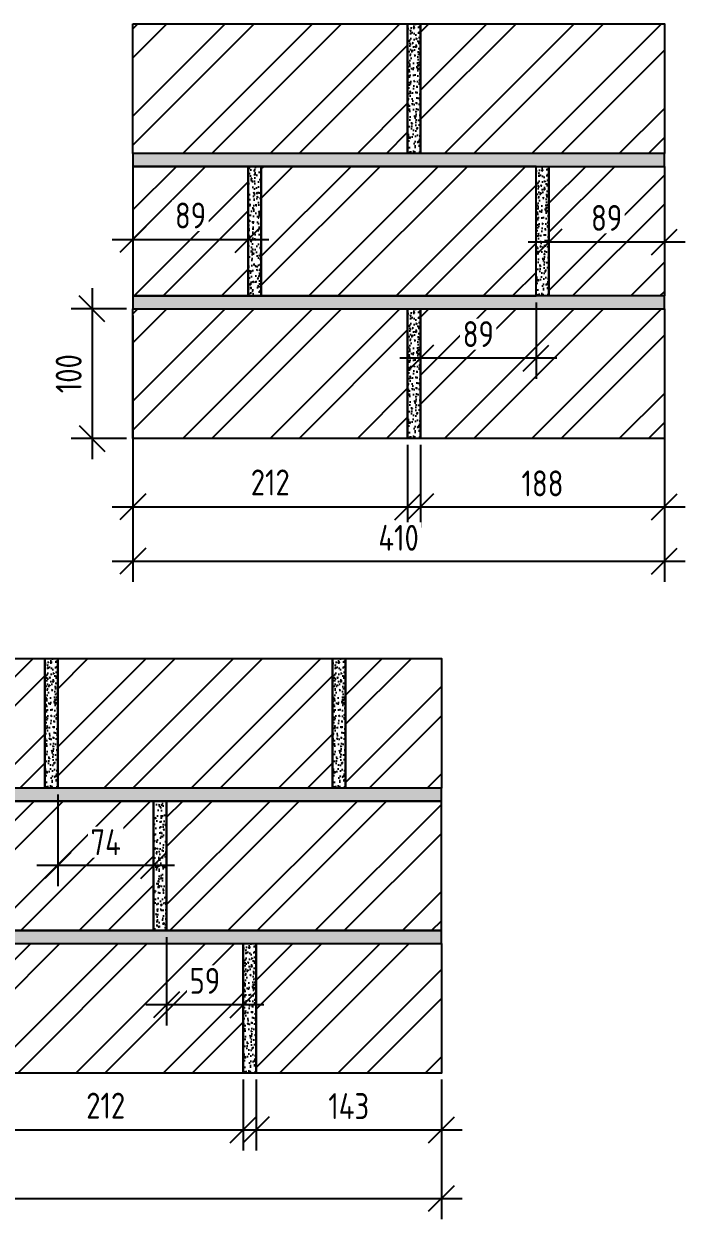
# Model space of a CAD drawing. Header units: millimetres. Extents: x 316173 to 317763, y 46618 to 48582.
# Drawn here: x 316680 to 317190, y 47660 to 48582 of the extents above; entities that cross this region are included whole.
import ezdxf

# ---------------------------------------------------------------- set-up
doc = ezdxf.new("R2010")
doc.units = ezdxf.units.MM
doc.layers.add('01_РАЗМЕРЫ-ВЫНОСКИ', color=4, linetype='Continuous')
doc.styles.add('ГОСТ 2.304', font='CS_Gost2304.shx')
doc.dimstyles.new('СПДС', dxfattribs={"dimscale": 100, "dimtxt": 2.5, "dimasz": 2.5, "dimexe": 2, "dimexo": 0.625, "dimgap": 1, "dimtad": 1, "dimdec": 0, "dimtxsty": 'ГОСТ 2.304', "dimblk": 'OBLIQUE', "dimblk1": 'OBLIQUE', "dimblk2": 'OBLIQUE', "dimcen": 2.5, "dimdle": 2, "dimadec": 0, "dimazin": 2, "dimtfac": 0.75, "dimtdec": 4, "dimtmove": 1, "dimatfit": 3, "dimfxl": 1, "dimtfill": 1, "dimtolj": 1, "dimarcsym": 1})
pattern_1 = [(45, (192512.52, -192.63), (-33.67596, 33.67596), []), (45, (192534.97, -192.63), (-33.67596, 33.67596), [])]
pattern_2 = [(45, (192581.52, 27.37), (-33.67596, 33.67596), []), (45, (192603.97, 27.37), (-33.67596, 33.67596), [])]

# ---------------------------------------------------------------- blocks, each defined once
blk = doc.blocks.new('_Oblique')
at = {"color": 0, "linetype": 'ByBlock', "lineweight": -2}
blk.add_line((-0.5, -0.5), (0.5, 0.5), dxfattribs=at)
blk = doc.blocks.new('*D1629')
at = {"color": 0, "lineweight": -2, "ltscale": 20, "transparency": 16777216}
for p, q in [((316763.78, 48257.2), (316763.78, 48193.48)), ((316975.78, 48257.2), (316975.78, 48193.48)), ((316747.78, 48209.48), (316991.78, 48209.48))]:
    blk.add_line(p, q, dxfattribs=at)
at = {"layer": 'Defpoints', "color": 0, "ltscale": 20, "transparency": 16777216}
for p in [(316763.78, 48262.2), (316975.78, 48262.2), (316975.78, 48209.48)]:
    blk.add_point(p, dxfattribs=at)
at = {"color": 0, "lineweight": -2, "ltscale": 20, "transparency": 16777216, "xscale": 20, "yscale": 20, "zscale": 20, "rotation": 180}
blk.add_blockref('_Oblique', (316763.78, 48209.48), dxfattribs=at)
at = {"color": 0, "lineweight": -2, "ltscale": 20, "transparency": 16777216, "xscale": 20, "yscale": 20, "zscale": 20}
blk.add_blockref('_Oblique', (316975.78, 48209.48), dxfattribs=at)
at = {"color": 0, "ltscale": 20, "transparency": 16777216, "insert": (316869.78, 48228.25), "char_height": 20, "attachment_point": 5, "style": 'ГОСТ 2.304', "bg_fill": 3, "box_fill_scale": 1.1, "bg_fill_color": 256, "bg_fill_true_color": 13158600, "bg_fill_transparency": 0}
blk.add_mtext('\\A1;212', dxfattribs=at)
blk = doc.blocks.new('*D1630')
at = {"color": 0, "lineweight": -2, "ltscale": 20, "transparency": 16777216}
for p, q in [((316985.78, 48257.2), (316985.78, 48193.48)), ((317173.78, 48257.2), (317173.78, 48193.48)), ((316969.78, 48209.48), (317189.78, 48209.48))]:
    blk.add_line(p, q, dxfattribs=at)
at = {"layer": 'Defpoints', "color": 0, "ltscale": 20, "transparency": 16777216}
for p in [(316985.78, 48262.2), (317173.78, 48262.2), (317173.78, 48209.48)]:
    blk.add_point(p, dxfattribs=at)
at = {"color": 0, "lineweight": -2, "ltscale": 20, "transparency": 16777216, "xscale": 20, "yscale": 20, "zscale": 20, "rotation": 180}
blk.add_blockref('_Oblique', (316985.78, 48209.48), dxfattribs=at)
at = {"color": 0, "lineweight": -2, "ltscale": 20, "transparency": 16777216, "xscale": 20, "yscale": 20, "zscale": 20}
blk.add_blockref('_Oblique', (317173.78, 48209.48), dxfattribs=at)
at = {"color": 0, "ltscale": 20, "transparency": 16777216, "insert": (317079.78, 48227.48), "char_height": 20, "attachment_point": 5, "style": 'ГОСТ 2.304', "bg_fill": 3, "box_fill_scale": 1.1, "bg_fill_color": 256, "bg_fill_true_color": 13158600, "bg_fill_transparency": 0}
blk.add_mtext('\\A1;188', dxfattribs=at)
blk = doc.blocks.new('*D1631')
at = {"color": 0, "lineweight": -2, "ltscale": 20, "transparency": 16777216}
for p, q in [((316763.78, 48357.2), (316763.78, 48151.51)), ((317173.78, 48357.2), (317173.78, 48151.51)), ((316747.78, 48167.51), (317189.78, 48167.51))]:
    blk.add_line(p, q, dxfattribs=at)
at = {"layer": 'Defpoints', "color": 0, "ltscale": 20, "transparency": 16777216}
for p in [(316763.78, 48362.2), (317173.78, 48362.2), (317173.78, 48167.51)]:
    blk.add_point(p, dxfattribs=at)
at = {"color": 0, "lineweight": -2, "ltscale": 20, "transparency": 16777216, "xscale": 20, "yscale": 20, "zscale": 20, "rotation": 180}
blk.add_blockref('_Oblique', (316763.78, 48167.51), dxfattribs=at)
at = {"color": 0, "lineweight": -2, "ltscale": 20, "transparency": 16777216, "xscale": 20, "yscale": 20, "zscale": 20}
blk.add_blockref('_Oblique', (317173.78, 48167.51), dxfattribs=at)
at = {"color": 0, "ltscale": 20, "transparency": 16777216, "insert": (316968.78, 48185.51), "char_height": 20, "attachment_point": 5, "style": 'ГОСТ 2.304', "bg_fill": 3, "box_fill_scale": 1.1, "bg_fill_color": 256, "bg_fill_true_color": 13158600, "bg_fill_transparency": 0}
blk.add_mtext('\\A1;410', dxfattribs=at)
blk = doc.blocks.new('*D1635')
at = {"color": 0, "lineweight": -2, "ltscale": 20, "transparency": 16777216}
for p, q in [((316732.28, 48378.2), (316732.28, 48246.2)), ((316758.78, 48362.2), (316716.28, 48362.2)), ((316758.78, 48262.2), (316716.28, 48262.2))]:
    blk.add_line(p, q, dxfattribs=at)
at = {"layer": 'Defpoints', "color": 0, "ltscale": 20, "transparency": 16777216}
for p in [(316763.78, 48362.2), (316732.28, 48262.2), (316763.78, 48262.2)]:
    blk.add_point(p, dxfattribs=at)
at = {"color": 0, "lineweight": -2, "ltscale": 20, "transparency": 16777216, "xscale": 20, "yscale": 20, "zscale": 20}
for p, rotation in [((316732.28, 48362.2), 90), ((316732.28, 48262.2), 270)]:
    blk.add_blockref('_Oblique', p, dxfattribs=dict(at, rotation=rotation))
at = {"color": 0, "ltscale": 20, "transparency": 16777216, "insert": (316714.28, 48312.2), "char_height": 20, "attachment_point": 5, "rotation": 90, "style": 'ГОСТ 2.304', "bg_fill": 3, "box_fill_scale": 1.1, "bg_fill_color": 256, "bg_fill_true_color": 13158600, "bg_fill_transparency": 0}
blk.add_mtext('\\A1;100', dxfattribs=at)
blk = doc.blocks.new('*D1645')
at = {"color": 0, "lineweight": -2, "ltscale": 20, "transparency": 16777216}
for p, q in [((316636.84, 47767.31), (316636.84, 47712.4)), ((316848.84, 47767.31), (316848.84, 47712.4)), ((316620.84, 47728.4), (316864.84, 47728.4))]:
    blk.add_line(p, q, dxfattribs=at)
at = {"layer": 'Defpoints', "color": 0, "ltscale": 20, "transparency": 16777216}
for p in [(316636.84, 47772.31), (316848.84, 47772.31), (316848.84, 47728.4)]:
    blk.add_point(p, dxfattribs=at)
at = {"color": 0, "lineweight": -2, "ltscale": 20, "transparency": 16777216, "xscale": 20, "yscale": 20, "zscale": 20, "rotation": 180}
blk.add_blockref('_Oblique', (316636.84, 47728.4), dxfattribs=at)
at = {"color": 0, "lineweight": -2, "ltscale": 20, "transparency": 16777216, "xscale": 20, "yscale": 20, "zscale": 20}
blk.add_blockref('_Oblique', (316848.84, 47728.4), dxfattribs=at)
at = {"color": 0, "ltscale": 20, "transparency": 16777216, "insert": (316742.84, 47747.17), "char_height": 20, "attachment_point": 5, "style": 'ГОСТ 2.304', "bg_fill": 3, "box_fill_scale": 1.1, "bg_fill_color": 256, "bg_fill_true_color": 13158600, "bg_fill_transparency": 0}
blk.add_mtext('\\A1;212', dxfattribs=at)
blk = doc.blocks.new('*D1646')
at = {"color": 0, "lineweight": -2, "ltscale": 20, "transparency": 16777216}
for p, q in [((316858.84, 47767.31), (316858.84, 47712.4)), ((317001.84, 47767.31), (317001.84, 47712.4)), ((316842.84, 47728.4), (317017.84, 47728.4))]:
    blk.add_line(p, q, dxfattribs=at)
at = {"layer": 'Defpoints', "color": 0, "ltscale": 20, "transparency": 16777216}
for p in [(316858.84, 47772.31), (317001.84, 47772.31), (317001.84, 47728.4)]:
    blk.add_point(p, dxfattribs=at)
at = {"color": 0, "lineweight": -2, "ltscale": 20, "transparency": 16777216, "xscale": 20, "yscale": 20, "zscale": 20, "rotation": 180}
blk.add_blockref('_Oblique', (316858.84, 47728.4), dxfattribs=at)
at = {"color": 0, "lineweight": -2, "ltscale": 20, "transparency": 16777216, "xscale": 20, "yscale": 20, "zscale": 20}
blk.add_blockref('_Oblique', (317001.84, 47728.4), dxfattribs=at)
at = {"color": 0, "ltscale": 20, "transparency": 16777216, "insert": (316930.34, 47746.81), "char_height": 20, "attachment_point": 5, "style": 'ГОСТ 2.304', "bg_fill": 3, "box_fill_scale": 1.1, "bg_fill_color": 256, "bg_fill_true_color": 13158600, "bg_fill_transparency": 0}
blk.add_mtext('\\A1;143', dxfattribs=at)
blk = doc.blocks.new('*D1656')
at = {"color": 0, "lineweight": -2, "ltscale": 20, "transparency": 16777216}
for p, q in [((316261.84, 47767.31), (316261.84, 47659.57)), ((317001.84, 47767.31), (317001.84, 47659.57)), ((316245.84, 47675.57), (317017.84, 47675.57))]:
    blk.add_line(p, q, dxfattribs=at)
at = {"layer": 'Defpoints', "color": 0, "ltscale": 20, "transparency": 16777216}
for p in [(316261.84, 47772.31), (317001.84, 47772.31), (317001.84, 47675.57)]:
    blk.add_point(p, dxfattribs=at)
at = {"color": 0, "lineweight": -2, "ltscale": 20, "transparency": 16777216, "xscale": 20, "yscale": 20, "zscale": 20, "rotation": 180}
blk.add_blockref('_Oblique', (316261.84, 47675.57), dxfattribs=at)
at = {"color": 0, "lineweight": -2, "ltscale": 20, "transparency": 16777216, "xscale": 20, "yscale": 20, "zscale": 20}
blk.add_blockref('_Oblique', (317001.84, 47675.57), dxfattribs=at)
at = {"color": 0, "ltscale": 20, "transparency": 16777216, "insert": (316631.84, 47693.57), "char_height": 20, "attachment_point": 5, "style": 'ГОСТ 2.304', "bg_fill": 3, "box_fill_scale": 1.1, "bg_fill_color": 256, "bg_fill_true_color": 13158600, "bg_fill_transparency": 0}
blk.add_mtext('\\A1;740', dxfattribs=at)
blk = doc.blocks.new('*D1659')
at = {"color": 0, "lineweight": -2, "ltscale": 20, "transparency": 16777216}
for p, q in [((316763.78, 48441.61), (316763.78, 48399.7)), ((316852.78, 48441.61), (316852.78, 48399.7)), ((316747.78, 48415.7), (316868.78, 48415.7))]:
    blk.add_line(p, q, dxfattribs=at)
at = {"layer": 'Defpoints', "color": 0, "ltscale": 20, "transparency": 16777216}
for p in [(316763.78, 48446.61), (316852.78, 48446.61), (316852.78, 48415.7)]:
    blk.add_point(p, dxfattribs=at)
at = {"color": 0, "lineweight": -2, "ltscale": 20, "transparency": 16777216, "xscale": 20, "yscale": 20, "zscale": 20, "rotation": 180}
blk.add_blockref('_Oblique', (316763.78, 48415.7), dxfattribs=at)
at = {"color": 0, "lineweight": -2, "ltscale": 20, "transparency": 16777216, "xscale": 20, "yscale": 20, "zscale": 20}
blk.add_blockref('_Oblique', (316852.78, 48415.7), dxfattribs=at)
at = {"color": 0, "ltscale": 20, "transparency": 16777216, "insert": (316808.28, 48434.28), "char_height": 20, "attachment_point": 5, "style": 'ГОСТ 2.304', "bg_fill": 3, "box_fill_scale": 1.1, "bg_fill_color": 256, "bg_fill_true_color": 13158600, "bg_fill_transparency": 0}
blk.add_mtext('\\A1;89', dxfattribs=at)
blk = doc.blocks.new('*D1660')
at = {"color": 0, "lineweight": -2, "ltscale": 20, "transparency": 16777216}
for p, q in [((317084.78, 48443.5), (317084.78, 48397.84)), ((317173.78, 48443.5), (317173.78, 48397.84)), ((317189.78, 48413.84), (317068.78, 48413.84))]:
    blk.add_line(p, q, dxfattribs=at)
at = {"layer": 'Defpoints', "color": 0, "ltscale": 20, "transparency": 16777216}
for p in [(317084.78, 48448.5), (317173.78, 48448.5), (317084.78, 48413.84)]:
    blk.add_point(p, dxfattribs=at)
at = {"color": 0, "lineweight": -2, "ltscale": 20, "transparency": 16777216, "xscale": 20, "yscale": 20, "zscale": 20, "rotation": 180}
blk.add_blockref('_Oblique', (317084.78, 48413.84), dxfattribs=at)
at = {"color": 0, "lineweight": -2, "ltscale": 20, "transparency": 16777216, "xscale": 20, "yscale": 20, "zscale": 20}
blk.add_blockref('_Oblique', (317173.78, 48413.84), dxfattribs=at)
at = {"color": 0, "ltscale": 20, "transparency": 16777216, "insert": (317129.28, 48432.42), "char_height": 20, "attachment_point": 5, "style": 'ГОСТ 2.304', "bg_fill": 3, "box_fill_scale": 1.1, "bg_fill_color": 256, "bg_fill_true_color": 13158600, "bg_fill_transparency": 0}
blk.add_mtext('\\A1;89', dxfattribs=at)
blk = doc.blocks.new('*D1665')
at = {"color": 0, "lineweight": -2, "ltscale": 20, "transparency": 16777216}
for p, q in [((316789.84, 47877.31), (316789.84, 47808.91)), ((316848.84, 47867.31), (316848.84, 47808.91)), ((316864.84, 47824.91), (316773.84, 47824.91))]:
    blk.add_line(p, q, dxfattribs=at)
at = {"layer": 'Defpoints', "color": 0, "ltscale": 20, "transparency": 16777216}
for p in [(316789.84, 47882.31), (316848.84, 47872.31), (316789.84, 47824.91)]:
    blk.add_point(p, dxfattribs=at)
at = {"color": 0, "lineweight": -2, "ltscale": 20, "transparency": 16777216, "xscale": 20, "yscale": 20, "zscale": 20, "rotation": 180}
blk.add_blockref('_Oblique', (316789.84, 47824.91), dxfattribs=at)
at = {"color": 0, "lineweight": -2, "ltscale": 20, "transparency": 16777216, "xscale": 20, "yscale": 20, "zscale": 20}
blk.add_blockref('_Oblique', (316848.84, 47824.91), dxfattribs=at)
at = {"color": 0, "ltscale": 20, "transparency": 16777216, "insert": (316819.34, 47843.49), "char_height": 20, "attachment_point": 5, "style": 'ГОСТ 2.304', "bg_fill": 3, "box_fill_scale": 1.1, "bg_fill_color": 256, "bg_fill_true_color": 13158600, "bg_fill_transparency": 0}
blk.add_mtext('\\A1;59', dxfattribs=at)
blk = doc.blocks.new('*D1667')
at = {"color": 0, "lineweight": -2, "ltscale": 20, "transparency": 16777216}
for p, q in [((316705.84, 47987.31), (316705.84, 47916.54)), ((316779.84, 47977.31), (316779.84, 47916.54)), ((316795.84, 47932.54), (316689.84, 47932.54))]:
    blk.add_line(p, q, dxfattribs=at)
at = {"layer": 'Defpoints', "color": 0, "ltscale": 20, "transparency": 16777216}
for p in [(316705.84, 47992.31), (316779.84, 47982.31), (316705.84, 47932.54)]:
    blk.add_point(p, dxfattribs=at)
at = {"color": 0, "lineweight": -2, "ltscale": 20, "transparency": 16777216, "xscale": 20, "yscale": 20, "zscale": 20, "rotation": 180}
blk.add_blockref('_Oblique', (316705.84, 47932.54), dxfattribs=at)
at = {"color": 0, "lineweight": -2, "ltscale": 20, "transparency": 16777216, "xscale": 20, "yscale": 20, "zscale": 20}
blk.add_blockref('_Oblique', (316779.84, 47932.54), dxfattribs=at)
at = {"color": 0, "ltscale": 20, "transparency": 16777216, "insert": (316742.84, 47950.54), "char_height": 20, "attachment_point": 5, "style": 'ГОСТ 2.304', "bg_fill": 3, "box_fill_scale": 1.1, "bg_fill_color": 256, "bg_fill_true_color": 13158600, "bg_fill_transparency": 0}
blk.add_mtext('\\A1;74', dxfattribs=at)
blk = doc.blocks.new('*D1668')
at = {"color": 0, "lineweight": -2, "ltscale": 20, "transparency": 16777216}
for p, q in [((317074.78, 48367.2), (317074.78, 48308.16)), ((316985.78, 48357.2), (316985.78, 48308.16)), ((317090.78, 48324.16), (316969.78, 48324.16))]:
    blk.add_line(p, q, dxfattribs=at)
at = {"layer": 'Defpoints', "color": 0, "ltscale": 20, "transparency": 16777216}
for p in [(317074.78, 48372.2), (316985.78, 48362.2), (316985.78, 48324.16)]:
    blk.add_point(p, dxfattribs=at)
at = {"color": 0, "lineweight": -2, "ltscale": 20, "transparency": 16777216, "xscale": 20, "yscale": 20, "zscale": 20, "rotation": 180}
blk.add_blockref('_Oblique', (316985.78, 48324.16), dxfattribs=at)
at = {"color": 0, "lineweight": -2, "ltscale": 20, "transparency": 16777216, "xscale": 20, "yscale": 20, "zscale": 20}
blk.add_blockref('_Oblique', (317074.78, 48324.16), dxfattribs=at)
at = {"color": 0, "ltscale": 20, "transparency": 16777216, "insert": (317030.28, 48342.74), "char_height": 20, "attachment_point": 5, "style": 'ГОСТ 2.304', "bg_fill": 3, "box_fill_scale": 1.1, "bg_fill_color": 256, "bg_fill_true_color": 13158600, "bg_fill_transparency": 0}
blk.add_mtext('\\A1;89', dxfattribs=at)
blk = doc.blocks.new('кладка 3')
at = {"ltscale": 5}
h = blk.add_hatch(dxfattribs=at)
h.set_pattern_fill('ANSI32', color=6, scale=5)
h.set_pattern_definition([(45, (191113.763, 517.813), (-33.67596, 33.67596), []), (45, (191136.213, 517.813), (-33.67596, 33.67596), [])])
h.paths.add_polyline_path([(316763.78, 48582.2), (316975.78, 48582.2), (316975.78, 48482.2), (316763.78, 48482.2)])
h.paths.add_polyline_path([(316985.78, 48582.2), (317173.78, 48582.2), (317173.78, 48482.2), (316985.78, 48482.2)])
at = {"ltscale": 0.05}
h = blk.add_hatch(dxfattribs=at)
h.set_pattern_fill('AR-CONC', color=256, scale=0.05)
h.set_pattern_definition([(50, (191113.763, 517.813), (9.10923345, -0.79695428), [0.9525, -10.4775]), (355, (191113.763, 517.813), (-1.7621711, 9.55284226), [0.762, -8.3820292]), (100.451445, (191114.522, 517.746), (7.34706235, 8.7558876), [0.80950044, -8.9045122]), (46.1842, (191113.763, 520.353), (13.553952, -2.1021164), [1.42875, -15.71625]), (96.635558, (191114.892, 520.178), (11.8702067, 12.3713062), [1.2142512, -13.3567804]), (351.184151, (191113.763, 520.353), (11.8702067, 12.3713062), [1.1429984, -12.5729866]), (21, (191115.033, 519.718), (7.58071956, -5.1132599), [0.9525, -10.4775]), (326, (191115.033, 519.718), (3.0901014, 9.2093983), [0.762, -8.382]), (71.451445, (191115.664, 519.292), (10.67082096, 4.09613844), [0.80950044, -8.9044969]), (37.5, (191113.7627, 517.8128), (0.15443016, 4.22775194), [0, -8.2804, 0, -8.509, 0, -8.41375]), (7.5, (191113.7627, 517.8128), (3.34098313, 5.00902874), [0, -4.8514, 0, -8.0899, 0, -3.20675]), (327.5, (191110.9306, 517.8128), (6.77952976, -0.2864372), [0, -3.175, 0, -9.906, 0, -13.1445]), (317.5, (191109.6606, 517.813), (7.40645907, 1.27132455), [0, -4.1275, 0, -6.5786, 0, -9.3345])])
h.paths.add_polyline_path([(316975.78, 48582.2), (316985.78, 48582.2), (316985.78, 48482.2), (316975.78, 48482.2)])
h = blk.add_hatch(dxfattribs=at)
h.set_pattern_fill('AR-CONC', color=256, scale=0.05, angle=-90)
h.set_pattern_definition([(320, (268799.3945, 174294.203), (-0.79695428, -9.10923345), [0.9525, -10.4775]), (265, (268799.3945, 174294.203), (9.55284226, 1.7621711), [0.762, -8.3820292]), (10.451445, (268799.328, 174293.444), (8.7558876, -7.34706235), [0.80950044, -8.9045122]), (316.1842, (268801.934, 174294.203), (-2.1021164, -13.553952), [1.42875, -15.71625]), (6.635558, (268801.759, 174293.074), (12.3713062, -11.8702067), [1.2142512, -13.3567804]), (261.184151, (268801.934, 174294.203), (12.3713062, -11.8702067), [1.1429984, -12.5729866]), (291, (268801.2995, 174292.933), (-5.1132599, -7.58071956), [0.9525, -10.4775]), (236, (268801.2995, 174292.933), (9.2093983, -3.0901014), [0.762, -8.382]), (341.451445, (268800.873, 174292.3015), (4.09613844, -10.67082096), [0.80950044, -8.9044969]), (307.5, (268799.3945, 174294.2033), (4.22775194, -0.15443016), [0, -8.2804, 0, -8.509, 0, -8.41375]), (277.5, (268799.3945, 174294.2033), (5.00902874, -3.34098313), [0, -4.8514, 0, -8.0899, 0, -3.20675]), (237.5, (268799.3945, 174297.0354), (-0.2864372, -6.77952976), [0, -3.175, 0, -9.906, 0, -13.1445]), (227.5, (268799.3945, 174298.3054), (1.27132455, -7.40645907), [0, -4.1275, 0, -6.5786, 0, -9.3345])])
h.paths.add_polyline_path([(317173.78, 48472.2), (317173.78, 48482.2), (316763.78, 48482.2), (316763.78, 48472.2)])
h = blk.add_hatch(dxfattribs=at)
h.set_pattern_fill('AR-CONC', color=256, scale=0.05)
h.set_pattern_definition([(50, (190604.763, 407.813), (9.10923345, -0.79695428), [0.9525, -10.4775]), (355, (190604.763, 407.813), (-1.7621711, 9.55284226), [0.762, -8.3820292]), (100.451445, (190605.522, 407.746), (7.34706235, 8.7558876), [0.80950044, -8.9045122]), (46.1842, (190604.763, 410.353), (13.553952, -2.1021164), [1.42875, -15.71625]), (96.635558, (190605.892, 410.178), (11.8702067, 12.3713062), [1.2142512, -13.3567804]), (351.184151, (190604.763, 410.353), (11.8702067, 12.3713062), [1.1429984, -12.5729866]), (21, (190606.033, 409.718), (7.58071956, -5.1132599), [0.9525, -10.4775]), (326, (190606.033, 409.718), (3.0901014, 9.2093983), [0.762, -8.382]), (71.451445, (190606.664, 409.292), (10.67082096, 4.09613844), [0.80950044, -8.9044969]), (37.5, (190604.7627, 407.8128), (0.15443016, 4.22775194), [0, -8.2804, 0, -8.509, 0, -8.41375]), (7.5, (190604.7627, 407.8128), (3.34098313, 5.00902874), [0, -4.8514, 0, -8.0899, 0, -3.20675]), (327.5, (190601.9306, 407.8128), (6.77952976, -0.2864372), [0, -3.175, 0, -9.906, 0, -13.1445]), (317.5, (190600.6606, 407.813), (7.40645907, 1.27132455), [0, -4.1275, 0, -6.5786, 0, -9.3345])])
h.paths.add_polyline_path([(316862.78, 48472.2), (316852.78, 48472.2), (316852.78, 48372.2), (316862.78, 48372.2)])
h = blk.add_hatch(dxfattribs=at)
h.set_pattern_fill('AR-CONC', color=256, scale=0.05)
h.set_pattern_definition([(50, (191212.763, 407.813), (9.10923345, -0.79695428), [0.9525, -10.4775]), (355, (191212.763, 407.813), (-1.7621711, 9.55284226), [0.762, -8.3820292]), (100.451445, (191213.522, 407.746), (7.34706235, 8.7558876), [0.80950044, -8.9045122]), (46.1842, (191212.763, 410.353), (13.553952, -2.1021164), [1.42875, -15.71625]), (96.635558, (191213.892, 410.178), (11.8702067, 12.3713062), [1.2142512, -13.3567804]), (351.184151, (191212.763, 410.353), (11.8702067, 12.3713062), [1.1429984, -12.5729866]), (21, (191214.033, 409.718), (7.58071956, -5.1132599), [0.9525, -10.4775]), (326, (191214.033, 409.718), (3.0901014, 9.2093983), [0.762, -8.382]), (71.451445, (191214.664, 409.292), (10.67082096, 4.09613844), [0.80950044, -8.9044969]), (37.5, (191212.7627, 407.8128), (0.15443016, 4.22775194), [0, -8.2804, 0, -8.509, 0, -8.41375]), (7.5, (191212.7627, 407.8128), (3.34098313, 5.00902874), [0, -4.8514, 0, -8.0899, 0, -3.20675]), (327.5, (191209.9306, 407.8128), (6.77952976, -0.2864372), [0, -3.175, 0, -9.906, 0, -13.1445]), (317.5, (191208.6606, 407.813), (7.40645907, 1.27132455), [0, -4.1275, 0, -6.5786, 0, -9.3345])])
h.paths.add_polyline_path([(317074.78, 48472.2), (317084.78, 48472.2), (317084.78, 48372.2), (317074.78, 48372.2)])
at = {"ltscale": 5}
h = blk.add_hatch(dxfattribs=at)
h.set_pattern_fill('ANSI32', color=6, scale=5)
h.set_pattern_definition([(45, (192738.46, 407.263), (-33.67596, 33.67596), []), (45, (192760.91, 407.263), (-33.67596, 33.67596), [])])
h.paths.add_polyline_path([(317084.78, 48472.2), (317173.78, 48472.2), (317173.78, 48372.2), (317084.78, 48372.2)])
h = blk.add_hatch(dxfattribs=at)
h.set_pattern_fill('ANSI32', color=6, scale=5)
h.set_pattern_definition([(45, (191113.763, 297.813), (-33.67596, 33.67596), []), (45, (191136.213, 297.813), (-33.67596, 33.67596), [])])
h.paths.add_polyline_path([(316763.78, 48362.2), (316975.78, 48362.2), (316975.78, 48262.2), (316763.78, 48262.2)])
h.paths.add_polyline_path([(316985.78, 48362.2), (317173.78, 48362.2), (317173.78, 48262.2), (316985.78, 48262.2)])
at = {"ltscale": 0.05}
h = blk.add_hatch(dxfattribs=at)
h.set_pattern_fill('AR-CONC', color=256, scale=0.05)
h.set_pattern_definition([(50, (191113.763, 297.813), (9.10923345, -0.79695428), [0.9525, -10.4775]), (355, (191113.763, 297.813), (-1.7621711, 9.55284226), [0.762, -8.3820292]), (100.451445, (191114.522, 297.746), (7.34706235, 8.7558876), [0.80950044, -8.9045122]), (46.1842, (191113.763, 300.353), (13.553952, -2.1021164), [1.42875, -15.71625]), (96.635558, (191114.892, 300.178), (11.8702067, 12.3713062), [1.2142512, -13.3567804]), (351.184151, (191113.763, 300.353), (11.8702067, 12.3713062), [1.1429984, -12.5729866]), (21, (191115.033, 299.718), (7.58071956, -5.1132599), [0.9525, -10.4775]), (326, (191115.033, 299.718), (3.0901014, 9.2093983), [0.762, -8.382]), (71.451445, (191115.664, 299.292), (10.67082096, 4.09613844), [0.80950044, -8.9044969]), (37.5, (191113.7627, 297.8128), (0.15443016, 4.22775194), [0, -8.2804, 0, -8.509, 0, -8.41375]), (7.5, (191113.7627, 297.8128), (3.34098313, 5.00902874), [0, -4.8514, 0, -8.0899, 0, -3.20675]), (327.5, (191110.9306, 297.8128), (6.77952976, -0.2864372), [0, -3.175, 0, -9.906, 0, -13.1445]), (317.5, (191109.6606, 297.813), (7.40645907, 1.27132455), [0, -4.1275, 0, -6.5786, 0, -9.3345])])
h.paths.add_polyline_path([(316975.78, 48362.2), (316985.78, 48362.2), (316985.78, 48262.2), (316975.78, 48262.2)])
at = {"ltscale": 5}
h = blk.add_hatch(dxfattribs=at)
h.set_pattern_fill('ANSI32', color=6, scale=5)
h.set_pattern_definition(pattern_2)
h.paths.add_polyline_path([(316483.84, 48092.31), (316695.84, 48092.31), (316695.84, 47992.31), (316483.84, 47992.31)])
at = {"ltscale": 0.05}
h = blk.add_hatch(dxfattribs=at)
h.set_pattern_fill('AR-CONC', color=256, scale=0.05)
h.set_pattern_definition([(50, (190833.823, 27.9215), (9.10923345, -0.79695428), [0.9525, -10.4775]), (355, (190833.823, 27.9215), (-1.7621711, 9.55284226), [0.762, -8.3820292]), (100.451445, (190834.582, 27.855), (7.34706235, 8.7558876), [0.80950044, -8.9045122]), (46.1842, (190833.823, 30.462), (13.553952, -2.1021164), [1.42875, -15.71625]), (96.635558, (190834.953, 30.286), (11.8702067, 12.3713062), [1.2142512, -13.3567804]), (351.184151, (190833.823, 30.462), (11.8702067, 12.3713062), [1.1429984, -12.5729866]), (21, (190835.093, 29.8265), (7.58071956, -5.1132599), [0.9525, -10.4775]), (326, (190835.093, 29.8265), (3.0901014, 9.2093983), [0.762, -8.382]), (71.451445, (190835.725, 29.4), (10.67082096, 4.09613844), [0.80950044, -8.9044969]), (37.5, (190833.8233, 27.9215), (0.15443016, 4.22775194), [0, -8.2804, 0, -8.509, 0, -8.41375]), (7.5, (190833.8233, 27.9215), (3.34098313, 5.00902874), [0, -4.8514, 0, -8.0899, 0, -3.20675]), (327.5, (190830.9912, 27.9215), (6.77952976, -0.2864372), [0, -3.175, 0, -9.906, 0, -13.1445]), (317.5, (190829.721, 27.9215), (7.40645907, 1.27132455), [0, -4.1275, 0, -6.5786, 0, -9.3345])])
h.paths.add_polyline_path([(316695.84, 48092.31), (316705.84, 48092.31), (316705.84, 47992.31), (316695.84, 47992.31)])
at = {"ltscale": 5}
h = blk.add_hatch(dxfattribs=at)
h.set_pattern_fill('ANSI32', color=6, scale=5)
h.set_pattern_definition([(45, (192803.52, 27.37), (-33.67596, 33.67596), []), (45, (192825.97, 27.37), (-33.67596, 33.67596), [])])
h.paths.add_polyline_path([(316705.84, 48092.31), (316917.84, 48092.31), (316917.84, 47992.31), (316705.84, 47992.31)])
at = {"ltscale": 0.05}
h = blk.add_hatch(dxfattribs=at)
h.set_pattern_fill('AR-CONC', color=256, scale=0.05)
h.set_pattern_definition([(50, (191055.823, 27.9215), (9.10923345, -0.79695428), [0.9525, -10.4775]), (355, (191055.823, 27.9215), (-1.7621711, 9.55284226), [0.762, -8.3820292]), (100.451445, (191056.582, 27.855), (7.34706235, 8.7558876), [0.80950044, -8.9045122]), (46.1842, (191055.823, 30.462), (13.553952, -2.1021164), [1.42875, -15.71625]), (96.635558, (191056.953, 30.286), (11.8702067, 12.3713062), [1.2142512, -13.3567804]), (351.184151, (191055.823, 30.462), (11.8702067, 12.3713062), [1.1429984, -12.5729866]), (21, (191057.093, 29.8265), (7.58071956, -5.1132599), [0.9525, -10.4775]), (326, (191057.093, 29.8265), (3.0901014, 9.2093983), [0.762, -8.382]), (71.451445, (191057.725, 29.4), (10.67082096, 4.09613844), [0.80950044, -8.9044969]), (37.5, (191055.8233, 27.9215), (0.15443016, 4.22775194), [0, -8.2804, 0, -8.509, 0, -8.41375]), (7.5, (191055.8233, 27.9215), (3.34098313, 5.00902874), [0, -4.8514, 0, -8.0899, 0, -3.20675]), (327.5, (191052.9912, 27.9215), (6.77952976, -0.2864372), [0, -3.175, 0, -9.906, 0, -13.1445]), (317.5, (191051.721, 27.9215), (7.40645907, 1.27132455), [0, -4.1275, 0, -6.5786, 0, -9.3345])])
h.paths.add_polyline_path([(316917.84, 48092.31), (316927.84, 48092.31), (316927.84, 47992.31), (316917.84, 47992.31)])
at = {"ltscale": 5}
h = blk.add_hatch(dxfattribs=at)
h.set_pattern_fill('ANSI32', color=6, scale=5)
h.set_pattern_definition(pattern_2)
h.paths.add_polyline_path([(316927.84, 48092.31), (317001.84, 48092.31), (317001.84, 47992.31), (316927.84, 47992.31)])
at = {"ltscale": 0.05}
h = blk.add_hatch(dxfattribs=at)
h.set_pattern_fill('AR-CONC', color=256, scale=0.05, angle=-90)
h.set_pattern_definition([(320, (268297.455, 173804.312), (-0.79695428, -9.10923345), [0.9525, -10.4775]), (265, (268297.455, 173804.312), (9.55284226, 1.7621711), [0.762, -8.3820292]), (10.451445, (268297.389, 173803.553), (8.7558876, -7.34706235), [0.80950044, -8.9045122]), (316.1842, (268299.995, 173804.312), (-2.1021164, -13.553952), [1.42875, -15.71625]), (6.635558, (268299.82, 173803.183), (12.3713062, -11.8702067), [1.2142512, -13.3567804]), (261.184151, (268299.995, 173804.312), (12.3713062, -11.8702067), [1.1429984, -12.5729866]), (291, (268299.36, 173803.042), (-5.1132599, -7.58071956), [0.9525, -10.4775]), (236, (268299.36, 173803.042), (9.2093983, -3.0901014), [0.762, -8.382]), (341.451445, (268298.934, 173802.41), (4.09613844, -10.67082096), [0.80950044, -8.9044969]), (307.5, (268297.455, 173804.312), (4.22775194, -0.15443016), [0, -8.2804, 0, -8.509, 0, -8.41375]), (277.5, (268297.455, 173804.312), (5.00902874, -3.34098313), [0, -4.8514, 0, -8.0899, 0, -3.20675]), (237.5, (268297.455, 173807.144), (-0.2864372, -6.77952976), [0, -3.175, 0, -9.906, 0, -13.1445]), (227.5, (268297.455, 173808.414), (1.27132455, -7.40645907), [0, -4.1275, 0, -6.5786, 0, -9.3345])])
h.paths.add_polyline_path([(317001.84, 47982.31), (317001.84, 47992.31), (316261.84, 47992.31), (316261.84, 47982.31)])
at = {"ltscale": 5}
h = blk.add_hatch(dxfattribs=at)
h.set_pattern_fill('ANSI32', color=6, scale=5)
h.set_pattern_definition([(45, (191841.52, -82.63), (-33.67596, 33.67596), []), (45, (191863.97, -82.63), (-33.67596, 33.67596), [])])
h.paths.add_polyline_path([(316779.84, 47982.31), (316567.84, 47982.31), (316567.84, 47882.31), (316779.84, 47882.31)])
at = {"ltscale": 0.05}
h = blk.add_hatch(dxfattribs=at)
h.set_pattern_fill('AR-CONC', color=256, scale=0.05)
h.set_pattern_definition([(50, (189871.823, -82.0785), (9.10923345, -0.79695428), [0.9525, -10.4775]), (355, (189871.823, -82.0785), (-1.7621711, 9.55284226), [0.762, -8.3820292]), (100.451445, (189872.582, -82.145), (7.34706235, 8.7558876), [0.80950044, -8.9045122]), (46.1842, (189871.823, -79.538), (13.553952, -2.1021164), [1.42875, -15.71625]), (96.635558, (189872.953, -79.714), (11.8702067, 12.3713062), [1.2142512, -13.3567804]), (351.184151, (189871.823, -79.538), (11.8702067, 12.3713062), [1.1429984, -12.5729866]), (21, (189873.093, -80.1735), (7.58071956, -5.1132599), [0.9525, -10.4775]), (326, (189873.093, -80.1735), (3.0901014, 9.2093983), [0.762, -8.382]), (71.451445, (189873.725, -80.6), (10.67082096, 4.09613844), [0.80950044, -8.9044969]), (37.5, (189871.8233, -82.0785), (0.15443016, 4.22775194), [0, -8.2804, 0, -8.509, 0, -8.41375]), (7.5, (189871.8233, -82.0785), (3.34098313, 5.00902874), [0, -4.8514, 0, -8.0899, 0, -3.20675]), (327.5, (189868.9912, -82.0785), (6.77952976, -0.2864372), [0, -3.175, 0, -9.906, 0, -13.1445]), (317.5, (189867.721, -82.0785), (7.40645907, 1.27132455), [0, -4.1275, 0, -6.5786, 0, -9.3345])])
h.paths.add_polyline_path([(316789.84, 47982.31), (316779.84, 47982.31), (316779.84, 47882.31), (316789.84, 47882.31)])
at = {"ltscale": 5}
h = blk.add_hatch(dxfattribs=at)
h.set_pattern_fill('ANSI32', color=6, scale=5)
h.set_pattern_definition([(45, (191619.52, -82.63), (-33.67596, 33.67596), []), (45, (191641.97, -82.63), (-33.67596, 33.67596), [])])
h.paths.add_polyline_path([(317001.84, 47982.31), (316789.84, 47982.31), (316789.84, 47882.31), (317001.84, 47882.31)])
at = {"ltscale": 0.05}
h = blk.add_hatch(dxfattribs=at)
h.set_pattern_fill('AR-CONC', color=256, scale=0.05, angle=-90)
h.set_pattern_definition([(320, (268297.455, 173694.312), (-0.79695428, -9.10923345), [0.9525, -10.4775]), (265, (268297.455, 173694.312), (9.55284226, 1.7621711), [0.762, -8.3820292]), (10.451445, (268297.389, 173693.553), (8.7558876, -7.34706235), [0.80950044, -8.9045122]), (316.1842, (268299.995, 173694.312), (-2.1021164, -13.553952), [1.42875, -15.71625]), (6.635558, (268299.82, 173693.183), (12.3713062, -11.8702067), [1.2142512, -13.3567804]), (261.184151, (268299.995, 173694.312), (12.3713062, -11.8702067), [1.1429984, -12.5729866]), (291, (268299.36, 173693.042), (-5.1132599, -7.58071956), [0.9525, -10.4775]), (236, (268299.36, 173693.042), (9.2093983, -3.0901014), [0.762, -8.382]), (341.451445, (268298.934, 173692.41), (4.09613844, -10.67082096), [0.80950044, -8.9044969]), (307.5, (268297.455, 173694.312), (4.22775194, -0.15443016), [0, -8.2804, 0, -8.509, 0, -8.41375]), (277.5, (268297.455, 173694.312), (5.00902874, -3.34098313), [0, -4.8514, 0, -8.0899, 0, -3.20675]), (237.5, (268297.455, 173697.144), (-0.2864372, -6.77952976), [0, -3.175, 0, -9.906, 0, -13.1445]), (227.5, (268297.455, 173698.414), (1.27132455, -7.40645907), [0, -4.1275, 0, -6.5786, 0, -9.3345])])
h.paths.add_polyline_path([(317001.84, 47872.31), (317001.84, 47882.31), (316261.84, 47882.31), (316261.84, 47872.31)])
at = {"ltscale": 5}
h = blk.add_hatch(dxfattribs=at)
h.set_pattern_fill('ANSI32', color=6, scale=5)
h.set_pattern_definition(pattern_1)
h.paths.add_polyline_path([(316636.84, 47872.31), (316848.84, 47872.31), (316848.84, 47772.31), (316636.84, 47772.31)])
at = {"ltscale": 0.05}
h = blk.add_hatch(dxfattribs=at)
h.set_pattern_fill('AR-CONC', color=256, scale=0.05)
h.set_pattern_definition([(50, (190986.823, -192.0785), (9.10923345, -0.79695428), [0.9525, -10.4775]), (355, (190986.823, -192.0785), (-1.7621711, 9.55284226), [0.762, -8.3820292]), (100.451445, (190987.582, -192.145), (7.34706235, 8.7558876), [0.80950044, -8.9045122]), (46.1842, (190986.823, -189.538), (13.553952, -2.1021164), [1.42875, -15.71625]), (96.635558, (190987.953, -189.714), (11.8702067, 12.3713062), [1.2142512, -13.3567804]), (351.184151, (190986.823, -189.538), (11.8702067, 12.3713062), [1.1429984, -12.5729866]), (21, (190988.093, -190.1735), (7.58071956, -5.1132599), [0.9525, -10.4775]), (326, (190988.093, -190.1735), (3.0901014, 9.2093983), [0.762, -8.382]), (71.451445, (190988.725, -190.6), (10.67082096, 4.09613844), [0.80950044, -8.9044969]), (37.5, (190986.8233, -192.0785), (0.15443016, 4.22775194), [0, -8.2804, 0, -8.509, 0, -8.41375]), (7.5, (190986.8233, -192.0785), (3.34098313, 5.00902874), [0, -4.8514, 0, -8.0899, 0, -3.20675]), (327.5, (190983.9912, -192.0785), (6.77952976, -0.2864372), [0, -3.175, 0, -9.906, 0, -13.1445]), (317.5, (190982.721, -192.0785), (7.40645907, 1.27132455), [0, -4.1275, 0, -6.5786, 0, -9.3345])])
h.paths.add_polyline_path([(316848.84, 47872.31), (316858.84, 47872.31), (316858.84, 47772.31), (316848.84, 47772.31)])
at = {"ltscale": 5}
h = blk.add_hatch(dxfattribs=at)
h.set_pattern_fill('ANSI32', color=6, scale=5)
h.set_pattern_definition(pattern_1)
h.paths.add_polyline_path([(316858.84, 47872.31), (317001.84, 47872.31), (317001.84, 47772.31), (316858.84, 47772.31)])
at = {"color": 6, "ltscale": 20}
for points in [[(316763.78, 48582.2), (316975.78, 48582.2), (316975.78, 48482.2), (316763.78, 48482.2)], [(316985.78, 48582.2), (317173.78, 48582.2), (317173.78, 48482.2), (316985.78, 48482.2)], [(317074.78, 48472.2), (316862.78, 48472.2), (316862.78, 48372.2), (317074.78, 48372.2)], [(316763.78, 48362.2), (316975.78, 48362.2), (316975.78, 48262.2), (316763.78, 48262.2)], [(316985.78, 48362.2), (317173.78, 48362.2), (317173.78, 48262.2), (316985.78, 48262.2)]]:
    blk.add_lwpolyline(points, close=True, dxfattribs=at)
at = {"ltscale": 20}
for points in [[(316975.78, 48582.2), (316985.78, 48582.2), (316985.78, 48482.2), (316975.78, 48482.2)], [(317173.78, 48472.2), (317173.78, 48482.2), (316763.78, 48482.2), (316763.78, 48472.2)], [(316862.78, 48472.2), (316852.78, 48472.2), (316852.78, 48372.2), (316862.78, 48372.2)], [(317074.78, 48472.2), (317084.78, 48472.2), (317084.78, 48372.2), (317074.78, 48372.2)], [(316975.78, 48362.2), (316985.78, 48362.2), (316985.78, 48262.2), (316975.78, 48262.2)], [(316695.84, 48092.31), (316705.84, 48092.31), (316705.84, 47992.31), (316695.84, 47992.31)], [(316917.84, 48092.31), (316927.84, 48092.31), (316927.84, 47992.31), (316917.84, 47992.31)], [(317001.84, 47982.31), (317001.84, 47992.31), (316261.84, 47992.31), (316261.84, 47982.31)], [(316789.84, 47982.31), (316779.84, 47982.31), (316779.84, 47882.31), (316789.84, 47882.31)], [(317001.84, 47872.31), (317001.84, 47882.31), (316261.84, 47882.31), (316261.84, 47872.31)], [(316848.84, 47872.31), (316858.84, 47872.31), (316858.84, 47772.31), (316848.84, 47772.31)]]:
    blk.add_lwpolyline(points, close=True, dxfattribs=at)
at = {"color": 6, "ltscale": 5}
for points in [[(317084.78, 48472.2), (317173.78, 48472.2), (317173.78, 48372.2), (317084.78, 48372.2)], [(316483.84, 48092.31), (316695.84, 48092.31), (316695.84, 47992.31), (316483.84, 47992.31)], [(316705.84, 48092.31), (316917.84, 48092.31), (316917.84, 47992.31), (316705.84, 47992.31)], [(316927.84, 48092.31), (317001.84, 48092.31), (317001.84, 47992.31), (316927.84, 47992.31)], [(316779.84, 47982.31), (316567.84, 47982.31), (316567.84, 47882.31), (316779.84, 47882.31)], [(317001.84, 47982.31), (316789.84, 47982.31), (316789.84, 47882.31), (317001.84, 47882.31)], [(316636.84, 47872.31), (316848.84, 47872.31), (316848.84, 47772.31), (316636.84, 47772.31)], [(316858.84, 47872.31), (317001.84, 47872.31), (317001.84, 47772.31), (316858.84, 47772.31)]]:
    blk.add_lwpolyline(points, close=True, dxfattribs=at)
at = {"color": 4, "ltscale": 20}
for base, p1, p2, picture, middle in [((316975.78, 48209.48), (316763.78, 48262.2), (316975.78, 48262.2), '*D1629', (316869.78, 48228.25)), ((316705.84, 47932.54), (316779.84, 47982.31), (316705.84, 47992.31), '*D1667', (316742.84, 47950.54)), ((316789.84, 47824.91), (316848.84, 47872.31), (316789.84, 47882.31), '*D1665', (316819.34, 47843.49)), ((316848.84, 47728.4), (316636.84, 47772.31), (316848.84, 47772.31), '*D1645', (316742.84, 47747.17))]:
    dim = blk.add_linear_dim(base=base, p1=p1, p2=p2, dimstyle='СПДС', override={"dimscale": 8}, dxfattribs=at)
    dim.commit()
    dim.dimension.update_dxf_attribs({"geometry": picture, "text_midpoint": middle})
for base, p1, p2, picture, middle in [((317173.78, 48209.48), (316985.78, 48262.2), (317173.78, 48262.2), '*D1630', (317079.78, 48227.48)), ((317001.84, 47728.4), (316858.84, 47772.31), (317001.84, 47772.31), '*D1646', (316930.34, 47746.81))]:
    dim = blk.add_linear_dim(base=base, p1=p1, p2=p2, dimstyle='СПДС', override={"dimscale": 8}, dxfattribs=at)
    dim.commit()
    dim.dimension.update_dxf_attribs({"geometry": picture, "text_midpoint": middle})
for base, p1, p2, picture, middle in [((317173.78, 48167.51), (316763.78, 48362.2), (317173.78, 48362.2), '*D1631', (316968.78, 48185.51)), ((317001.84, 47675.57), (316261.84, 47772.31), (317001.84, 47772.31), '*D1656', (316631.84, 47693.57))]:
    dim = blk.add_linear_dim(base=base, p1=p1, p2=p2, dimstyle='СПДС', override={"dimscale": 8}, dxfattribs=at)
    dim.commit()
    dim.dimension.update_dxf_attribs({"geometry": picture, "text_midpoint": middle})
dim = blk.add_linear_dim(base=(316732.28, 48262.2), p1=(316763.78, 48362.2), p2=(316763.78, 48262.2), angle=90, dimstyle='СПДС', override={"dimscale": 8}, dxfattribs=at)
dim.commit()
dim.dimension.update_dxf_attribs({"geometry": '*D1635', "text_midpoint": (316714.28, 48312.2)})
at = {"ltscale": 5}
h = blk.add_hatch(dxfattribs=at)
h.set_pattern_fill('ANSI32', color=6, scale=5)
h.set_pattern_definition([(45, (190604.763, 407.813), (-33.67596, 33.67596), []), (45, (190627.213, 407.813), (-33.67596, 33.67596), [])])
h.paths.add_polyline_path([(317074.78, 48472.2), (316862.78, 48472.2), (316862.78, 48372.2), (317074.78, 48372.2)])
h.paths.add_polyline_path([(316852.78, 48472.2), (316763.78, 48472.2), (316763.78, 48372.2), (316852.78, 48372.2)])
at = {"ltscale": 0.05}
h = blk.add_hatch(dxfattribs=at)
h.set_pattern_fill('AR-CONC', color=256, scale=0.05, angle=-90)
h.set_pattern_definition([(320, (268799.3945, 174184.203), (-0.79695428, -9.10923345), [0.9525, -10.4775]), (265, (268799.3945, 174184.203), (9.55284226, 1.7621711), [0.762, -8.3820292]), (10.451445, (268799.328, 174183.444), (8.7558876, -7.34706235), [0.80950044, -8.9045122]), (316.1842, (268801.934, 174184.203), (-2.1021164, -13.553952), [1.42875, -15.71625]), (6.635558, (268801.759, 174183.074), (12.3713062, -11.8702067), [1.2142512, -13.3567804]), (261.184151, (268801.934, 174184.203), (12.3713062, -11.8702067), [1.1429984, -12.5729866]), (291, (268801.2995, 174182.933), (-5.1132599, -7.58071956), [0.9525, -10.4775]), (236, (268801.2995, 174182.933), (9.2093983, -3.0901014), [0.762, -8.382]), (341.451445, (268800.873, 174182.3015), (4.09613844, -10.67082096), [0.80950044, -8.9044969]), (307.5, (268799.3945, 174184.2033), (4.22775194, -0.15443016), [0, -8.2804, 0, -8.509, 0, -8.41375]), (277.5, (268799.3945, 174184.2033), (5.00902874, -3.34098313), [0, -4.8514, 0, -8.0899, 0, -3.20675]), (237.5, (268799.3945, 174187.0354), (-0.2864372, -6.77952976), [0, -3.175, 0, -9.906, 0, -13.1445]), (227.5, (268799.3945, 174188.3054), (1.27132455, -7.40645907), [0, -4.1275, 0, -6.5786, 0, -9.3345])])
h.paths.add_polyline_path([(317173.78, 48362.2), (317173.78, 48372.2), (316763.78, 48372.2), (316763.78, 48362.2)])
at = {"color": 6, "ltscale": 20}
blk.add_lwpolyline([(316852.78, 48472.2), (316763.78, 48472.2), (316763.78, 48372.2), (316852.78, 48372.2)], close=True, dxfattribs=at)
at = {"ltscale": 20}
blk.add_lwpolyline([(317173.78, 48362.2), (317173.78, 48372.2), (316763.78, 48372.2), (316763.78, 48362.2)], close=True, dxfattribs=at)
at = {"color": 4, "ltscale": 20}
for base, p1, p2, picture, middle in [((316852.78, 48415.7), (316763.78, 48446.61), (316852.78, 48446.61), '*D1659', (316808.28, 48434.28)), ((317084.78, 48413.84), (317173.78, 48448.5), (317084.78, 48448.5), '*D1660', (317129.28, 48432.42)), ((316985.78, 48324.16), (317074.78, 48372.2), (316985.78, 48362.2), '*D1668', (317030.28, 48342.74))]:
    dim = blk.add_linear_dim(base=base, p1=p1, p2=p2, dimstyle='СПДС', override={"dimscale": 8}, dxfattribs=at)
    dim.commit()
    dim.dimension.update_dxf_attribs({"geometry": picture, "text_midpoint": middle})

msp = doc.modelspace()

# ---------------------------------------------------------------- block references
at = {"layer": '01_РАЗМЕРЫ-ВЫНОСКИ'}
msp.add_blockref('кладка 3', (0, 0), dxfattribs=at)

doc.saveas('drawing.dxf')
